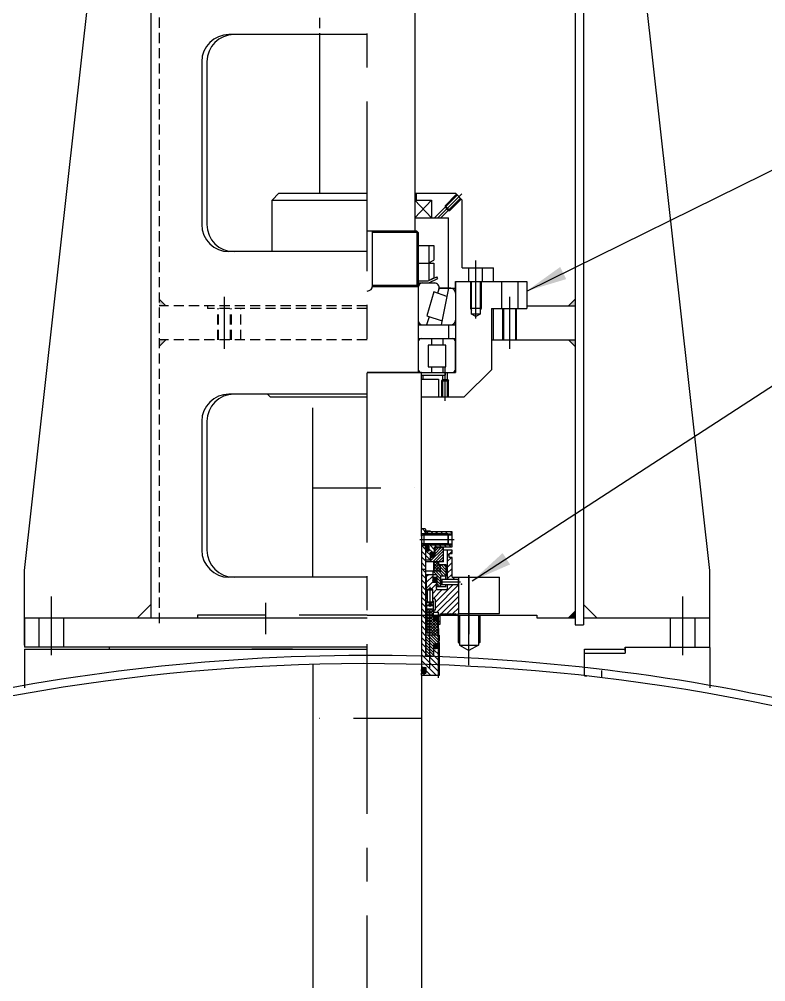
# Model space of a CAD drawing. Extents: x -25020 to 82531, y -53367 to 83281.
# Drawn here: x 2276 to 2826, y 5340 to 6050 of the extents above; entities that cross this region are included whole.
import ezdxf

# ---------------------------------------------------------------- set-up
doc = ezdxf.new("R2010")
doc.units = 0
doc.header["$LTSCALE"] = 100
doc.header["$MEASUREMENT"] = 0
for name, pattern in [('CADRA_CENTERLINE', [2.266667, 1.770833, -0.141667, 0.2125, -0.141667]), ('CADRA_SOLID', [0]), ('CENTER', [2, 1.25, -0.25, 0.25, -0.25]), ('DIVIDE', [1.25, 0.5, -0.25, 0, -0.25, 0, -0.25]), ('HIDDEN', [0.375, 0.25, -0.125])]:
    doc.linetypes.add(name, pattern=pattern)
doc.layers.get('0').update_dxf_attribs({"linetype": 'CONTINUOUS'})
for name, color, linetype in [('1', 1, 'CENTER'), ('10', 7, 'CADRA_SOLID'), ('2', 2, 'HIDDEN'), ('23', 48, 'CADRA_SOLID'), ('25', 42, 'CADRA_SOLID'), ('3', 3, 'CADRA_SOLID'), ('4', 4, 'CONTINUOUS'), ('CENTER', 1, 'CENTER'), ('CUR', 2, 'CONTINUOUS'), ('L1', 1, 'CENTER'), ('L10', 1, 'CONTINUOUS'), ('L3', 3, 'CONTINUOUS')]:
    doc.layers.add(name, color=color, linetype=linetype)

msp = doc.modelspace()

# ---------------------------------------------------------------- hatches: boundary and pattern name
at = {"lineweight": -2, "ltscale": 7}
h = msp.add_hatch(color=256, dxfattribs=at)
h.paths.add_polyline_path([(2378.79, 5843.49), (2383.79, 5838.49), (2378.79, 5838.49)])
h.paths.add_polyline_path([(2378.79, 5813.49), (2383.79, 5813.49), (2378.79, 5808.49)])
h = msp.add_hatch(color=256, dxfattribs=at)
h.paths.add_polyline_path([(2685.29, 5843.49), (2680.29, 5838.49), (2685.29, 5838.49)])
h.paths.add_polyline_path([(2685.29, 5813.49), (2680.29, 5813.49), (2685.29, 5808.49)])
msp.add_hatch(color=256, dxfattribs=at).paths.add_polyline_path([(2685.29, 5613.49), (2685.29, 5608.49), (2680.29, 5608.49)])

# ---------------------------------------------------------------- linework, layer by layer
for p, q in [((2567.04, 6469.49), (2567.04, 5893.49)), ((2685.29, 6118.49), (2685.29, 5603.49)), ((2691.29, 6118.49), (2691.29, 5603.49)), ((2279.54, 5643.49), (2332.04, 6113.49)), ((2372.79, 6113.49), (2372.79, 5608.49)), ((2784.54, 5643.49), (2732.04, 6113.49)), ((2532.04, 6038.49), (2430.2, 6038.49)), ((2497.04, 6038.49), (2497.04, 5921.49)), ((2410.2, 6018.49), (2410.2, 5898.49)), ((2413.99, 6018.49), (2413.99, 5898.49)), ((2569.54, 5892.49), (2569.54, 5789.49)), ((2568.54, 5882.99), (2581.04, 5882.99)), ((2532.04, 5878.49), (2430.2, 5878.49)), ((2568.54, 5869.99), (2581.04, 5869.99)), ((2577.04, 5869.99), (2581.04, 5872.3)), ((2577.04, 5856.99), (2583.4, 5859.95)), ((2584.04, 5858.6), (2583.4, 5859.95)), ((2568.54, 5856.99), (2577.04, 5856.99)), ((2568.54, 5855.49), (2581.57, 5855.49)), ((2569.54, 5855.49), (2582.36, 5855.49)), ((2577.04, 5856.99), (2581.04, 5859.3)), ((2577.37, 5855.49), (2584.04, 5858.6)), ((2581.06, 5848.94), (2576.01, 5831.29)), ((2590.71, 5845.54), (2581.06, 5848.94)), ((2584.87, 5850.82), (2583.86, 5847.96)), ((2593.54, 5851.49), (2585.1, 5851.49)), ((2585.1, 5851.49), (2597.04, 5851.49)), ((2591.87, 5851.49), (2586.57, 5824.49)), ((2597.04, 5851.49), (2597.04, 5789.49)), ((2597.04, 5847.99), (2597.04, 5827.99)), ((2378.79, 5843.49), (2383.79, 5838.49)), ((2685.29, 5843.49), (2680.29, 5838.49)), ((2414.54, 5838.49), (2414.54, 5836.49)), ((2623.54, 5836.49), (2649.54, 5836.49)), ((2624.54, 5836.49), (2649.54, 5836.49)), ((2625.04, 5813.49), (2625.04, 5836.49)), ((2632.04, 5813.49), (2632.04, 5836.49)), ((2632.64, 5813.49), (2632.64, 5836.49)), ((2641.44, 5813.49), (2641.44, 5836.49)), ((2642.04, 5813.49), (2642.04, 5836.49)), ((2649.54, 5838.49), (2685.29, 5838.49)), ((2649.54, 5838.49), (2649.54, 5836.49)), ((2649.54, 5838.49), (2649.54, 5836.49)), ((2569.54, 5824.49), (2597.04, 5824.49)), ((2577.72, 5830.55), (2575.63, 5824.6)), ((2576.01, 5831.29), (2587.19, 5827.62)), ((2592.04, 5824.49), (2592.04, 5814.49)), ((2383.79, 5813.49), (2378.79, 5808.49)), ((2569.54, 5814.49), (2597.04, 5814.49)), ((2569.54, 5811.99), (2569.54, 5791.99)), ((2579.53, 5814.49), (2579.53, 5809.53)), ((2587.81, 5814.49), (2587.81, 5809.53)), ((2597.04, 5791.99), (2597.04, 5811.99)), ((2623.54, 5813.49), (2685.29, 5813.49)), ((2680.29, 5813.49), (2685.29, 5808.49)), ((2576.89, 5809.53), (2576.89, 5793.53)), ((2589.88, 5809.53), (2576.89, 5809.53)), ((2589.88, 5793.53), (2589.88, 5809.53)), ((2532.04, 5789.49), (2594.54, 5789.49)), ((2532.04, 5789.49), (2597.04, 5789.49)), ((2576.89, 5793.53), (2589.88, 5793.53)), ((2579.53, 5793.53), (2579.53, 5789.49)), ((2587.81, 5793.53), (2587.81, 5789.49)), ((2532.04, 5773.49), (2430.2, 5773.49)), ((2410.2, 5753.49), (2410.2, 5658.49)), ((2413.99, 5753.49), (2413.99, 5658.49)), ((2279.54, 5608.49), (2279.54, 5643.49)), ((2784.54, 5608.49), (2784.54, 5643.49)), ((2532.04, 5638.49), (2430.2, 5638.49)), ((2372.79, 5618.49), (2362.79, 5608.49)), ((2685.29, 5613.49), (2680.29, 5608.49)), ((2691.29, 5618.49), (2701.29, 5608.49)), ((2279.54, 5608.49), (2532.04, 5608.49)), ((2279.54, 5588.49), (2279.54, 5608.49)), ((2290.54, 5586.99), (2290.54, 5608.49)), ((2308.54, 5586.99), (2308.54, 5608.49)), ((2532.04, 5610.49), (2657.04, 5610.49)), ((2657.04, 5610.49), (2657.04, 5608.49)), ((2657.04, 5608.49), (2685.29, 5608.49)), ((2691.29, 5608.49), (2784.54, 5608.49)), ((2755.54, 5586.99), (2755.54, 5608.49)), ((2773.54, 5586.99), (2773.54, 5608.49)), ((2784.54, 5586.99), (2784.54, 5608.49)), ((2685.29, 5603.49), (2691.29, 5603.49)), ((2532.04, 5586.99), (2279.54, 5586.99)), ((2279.54, 5585.49), (2532.04, 5585.49)), ((2279.54, 5585.49), (2532.04, 5585.49)), ((2342.04, 5585.49), (2532.04, 5585.49)), ((2477.04, 5585.49), (2447.04, 5585.49)), ((2692.04, 5582.49), (2692.04, 5585.49)), ((2692.04, 5585.49), (2722.04, 5585.49)), ((2722.04, 5586.99), (2784.54, 5586.99)), ((2722.04, 5583.99), (2722.04, 5586.99)), ((2722.04, 5586.99), (2784.54, 5586.99))]:
    msp.add_line(p, q, dxfattribs=at)
at = {"lineweight": -2}
for p, q in [((2467.04, 5921.49), (2462.04, 5916.49)), ((2467.04, 5921.49), (2532.04, 5921.49)), ((2567.04, 5921.49), (2597.04, 5921.49)), ((2568.04, 5921.49), (2568.04, 5916.49)), ((2598.35, 5920.18), (2581.66, 5903.49)), ((2600.73, 5917.8), (2586.41, 5903.49)), ((2597.04, 5921.49), (2602.04, 5916.49)), ((2462.04, 5878.49), (2462.04, 5916.49)), ((2567.04, 5916.49), (2579.54, 5916.49)), ((2579.54, 5916.49), (2579.54, 5903.49)), ((2602.04, 5866.49), (2602.04, 5916.49)), ((2567.04, 5903.49), (2592.04, 5903.49)), ((2592.04, 5851.49), (2592.04, 5903.49)), ((2577.54, 5882.99), (2577.54, 5870.27)), ((2581.04, 5882.99), (2581.04, 5872.3)), ((2577.54, 5869.99), (2577.54, 5857.27)), ((2581.04, 5869.99), (2581.04, 5859.3)), ((2602.04, 5866.49), (2625.04, 5866.49)), ((2607.04, 5856.49), (2607.04, 5866.49)), ((2617.04, 5856.49), (2617.04, 5866.49)), ((2625.04, 5856.49), (2625.04, 5866.49)), ((2597.04, 5856.49), (2597.04, 5789.49)), ((2597.04, 5851.49), (2597.04, 5856.49)), ((2597.04, 5856.49), (2649.54, 5856.49)), ((2631.04, 5856.49), (2631.04, 5836.49)), ((2643.04, 5856.49), (2643.04, 5836.49)), ((2649.54, 5856.49), (2649.54, 5836.49)), ((2585.03, 5851.49), (2597.04, 5851.49)), ((2623.54, 5836.49), (2623.54, 5791.49)), ((2623.54, 5836.49), (2649.54, 5836.49)), ((2532.04, 5789.49), (2597.04, 5789.49)), ((2589.54, 5789.49), (2589.54, 5787.49)), ((2591.22, 5771.49), (2591.22, 5789.49)), ((2603.54, 5771.49), (2623.54, 5791.49)), ((2572.04, 5787.49), (2589.54, 5787.49)), ((2572.04, 5784.49), (2584.54, 5784.49)), ((2573.04, 5787.49), (2573.04, 5784.49)), ((2584.54, 5784.49), (2584.54, 5771.49)), ((2587.86, 5771.49), (2587.86, 5787.49)), ((2458.54, 5773.49), (2460.54, 5771.49)), ((2460.54, 5771.49), (2532.04, 5771.49)), ((2572.04, 5771.49), (2603.54, 5771.49)), ((2279.54, 5608.49), (2279.54, 5586.99)), ((2584.54, 5564.49), (2584.54, 5610.49)), ((2279.54, 5585.49), (2279.54, 5556.99)), ((2342.04, 5586.99), (2342.04, 5585.49)), ((2722.04, 5586.99), (2722.04, 5585.49))]:
    msp.add_line(p, q, dxfattribs=at)
at = {"linetype": 'Continuous', "lineweight": -2, "ltscale": 0.3}
msp.add_line((2462.04, 5916.49), (2532.04, 5916.49), dxfattribs=at)
at = {"color": 0, "lineweight": -2, "ltscale": 7}
for p, q in [((2568.54, 5893.49), (2532.04, 5893.49)), ((2536.04, 5853.49), (2536.04, 5893.49)), ((2569.54, 5892.49), (2536.04, 5892.49)), ((2568.54, 5853.49), (2536.04, 5853.49)), ((2569.54, 5852.49), (2535.91, 5852.49))]:
    msp.add_line(p, q, dxfattribs=at)
at = {"color": 4, "lineweight": -2, "ltscale": 7}
for p, q in [((2568.54, 5893.49), (2568.54, 5853.49)), ((2569.54, 5892.49), (2568.54, 5893.49)), ((2569.54, 5852.49), (2568.54, 5853.49)), ((2572.04, 5789.49), (2532.04, 5789.49))]:
    msp.add_line(p, q, dxfattribs=at)
at = {"color": 1, "linetype": 'CENTER', "lineweight": -2, "ltscale": 0.2}
msp.add_line((2299.54, 5581.01), (2299.54, 5624.28), dxfattribs=at)
at = {"linetype": 'Continuous', "lineweight": -2}
for p, q in [((2572.09, 5610.49), (2572.09, 5186.53)), ((2491.99, 5574.3), (2491.99, 5186.53))]:
    msp.add_line(p, q, dxfattribs=at)
at = {"lineweight": -2, "ltscale": 7}
for centre, radius, start, end in [((2430.2, 6018.49), 20, 90, 180), ((2433.99, 6018.49), 20, 90, 180), ((2430.2, 5898.49), 20, 180, 270), ((2433.99, 5898.49), 20, 180, 270), ((2573.04, 5851.99), 3.5, 90, 180), ((2581.57, 5851.99), 3.5, 340.59069, 90), ((2593.54, 5847.99), 3.5, 0, 90), ((2573.04, 5827.99), 3.5, 180, 270), ((2593.54, 5827.99), 3.5, 270, 0), ((2572.04, 5811.99), 2.5, 90, 180), ((2594.54, 5811.99), 2.5, 0, 90), ((2572.04, 5791.99), 2.5, 180, 270), ((2594.54, 5791.99), 2.5, 270, 0), ((2430.2, 5753.49), 20, 90, 180), ((2433.99, 5753.49), 20, 90, 180), ((2430.2, 5658.49), 20, 180, 270), ((2433.99, 5658.49), 20, 180, 270)]:
    msp.add_arc(centre, radius, start, end, dxfattribs=at)
at = {"color": 0, "lineweight": -2, "ltscale": 7}
msp.add_arc((2532.04, 5853.49), 4, 270, 0, dxfattribs=at)
at = {"lineweight": -2}
for radius, start, end in [(1453.2, 76.2678, 103.12434), (1447.2, 76.22489, 116.5676)]:
    msp.add_arc((2532.04, 4127.65), radius, start, end, dxfattribs=at)
at = {"layer": '1', "lineweight": -2, "ltscale": 0.2}
msp.add_line((2612.04, 5850.58), (2612.04, 5872.01), dxfattribs=at)
at = {"layer": '1', "lineweight": -2, "ltscale": 0.5}
msp.add_line((2427.04, 5806.88), (2427.04, 5845.11), dxfattribs=at)
at = {"layer": '1', "color": 0, "lineweight": -2}
for p, q in [((2572.04, 5668.74), (2572.04, 5789.49)), ((2492.04, 5638.49), (2492.04, 5771.49))]:
    msp.add_line(p, q, dxfattribs=at)
at = {"layer": '1', "lineweight": -2}
msp.add_line((2607.04, 5573.71), (2607.04, 5640.13), dxfattribs=at)
at = {"layer": '10', "linetype": 'CADRA_CENTERLINE', "lineweight": -2}
for p, q in [((2570.89, 5666.39), (2596.06, 5666.39)), ((2600.89, 5634.89), (2585.62, 5634.89)), ((2578.39, 5616.67), (2578.39, 5631.41)), ((2597.54, 5610.49), (2631.44, 5610.49))]:
    msp.add_line(p, q, dxfattribs=at)
at = {"layer": '2', "lineweight": -2}
for p, q in [((2592.04, 5669.59), (2572.89, 5669.59)), ((2591.36, 5670.39), (2594.54, 5670.39)), ((2592.04, 5663.07), (2573.01, 5663.07)), ((2591.36, 5662.39), (2594.54, 5662.39)), ((2575.89, 5617.39), (2580.89, 5620.39)), ((2580.89, 5617.39), (2575.89, 5620.39)), ((2588.54, 5610.49), (2597.54, 5610.49))]:
    msp.add_line(p, q, dxfattribs=at)
at = {"layer": '2', "lineweight": -2, "ltscale": 2}
for p, q in [((2407.04, 5610.49), (2407.04, 5608.49)), ((2532.04, 5610.49), (2407.04, 5610.49))]:
    msp.add_line(p, q, dxfattribs=at)
at = {"layer": '2', "lineweight": -2, "ltscale": 7}
for p, q in [((2599.04, 5610.49), (2599.04, 5590.49)), ((2600.04, 5610.49), (2600.04, 5588.49)), ((2614.04, 5610.49), (2614.04, 5588.49)), ((2615.04, 5610.49), (2615.04, 5590.49)), ((2599.04, 5590.49), (2600.04, 5589.91)), ((2599.04, 5590.49), (2600.04, 5590.49)), ((2614.04, 5590.49), (2615.04, 5590.49)), ((2615.04, 5590.49), (2614.04, 5589.91)), ((2600.04, 5588.49), (2607.04, 5584.44)), ((2600.04, 5588.49), (2614.04, 5588.49)), ((2614.04, 5588.49), (2607.04, 5584.44))]:
    msp.add_line(p, q, dxfattribs=at)
at = {"layer": '23', "lineweight": -2}
msp.add_point((2601.43, 5633.39), dxfattribs=at)
at = {"layer": '25', "lineweight": -2}
for p, q in [((2572.04, 5670.55), (2572.05, 5670.54)), ((2574.39, 5672.44), (2572.45, 5674.39)), ((2575.65, 5671.89), (2577.15, 5670.39)), ((2579.19, 5671.89), (2580.69, 5670.39)), ((2582.73, 5671.89), (2584.23, 5670.39)), ((2586.26, 5671.89), (2587.76, 5670.39)), ((2589.8, 5671.89), (2591.3, 5670.39)), ((2592.04, 5669.64), (2592.1, 5669.59)), ((2594.54, 5670.68), (2593.33, 5671.89)), ((2575.09, 5659.02), (2572.04, 5662.07)), ((2575.09, 5661.85), (2575.55, 5661.39)), ((2577.39, 5659.4), (2575.54, 5661.25)), ((2575.64, 5661.3), (2577.42, 5659.52)), ((2577.44, 5659.64), (2575.74, 5661.34)), ((2575.85, 5661.37), (2577.44, 5659.78)), ((2577.44, 5659.92), (2575.97, 5661.38)), ((2576.11, 5661.39), (2577.44, 5660.06)), ((2577.44, 5660.2), (2576.25, 5661.39)), ((2576.4, 5661.39), (2577.44, 5660.34)), ((2577.44, 5660.49), (2576.54, 5661.38)), ((2576.7, 5661.36), (2577.42, 5660.65)), ((2577.34, 5660.87), (2576.92, 5661.28)), ((2578.08, 5662.39), (2581.64, 5658.83)), ((2581.62, 5662.39), (2583.12, 5660.89)), ((2585.15, 5662.39), (2586.65, 5660.89)), ((2588.69, 5662.39), (2590.19, 5660.89)), ((2591.79, 5662.82), (2593.73, 5660.89)), ((2572.04, 5657.82), (2575.09, 5654.77)), ((2575.09, 5660.43), (2576.72, 5658.79)), ((2576.61, 5658.77), (2575.09, 5660.29)), ((2575.09, 5660.15), (2576.47, 5658.77)), ((2576.33, 5658.77), (2575.09, 5660.01)), ((2575.09, 5659.87), (2576.19, 5658.77)), ((2576.05, 5658.77), (2575.09, 5659.72)), ((2575.09, 5654.77), (2578.48, 5651.39)), ((2576.83, 5658.83), (2575.1, 5660.56)), ((2575.1, 5659.57), (2575.89, 5658.78)), ((2575.12, 5660.68), (2576.93, 5658.87)), ((2577.02, 5658.92), (2575.15, 5660.79)), ((2575.71, 5658.82), (2575.15, 5659.38)), ((2575.2, 5660.89), (2577.1, 5658.98)), ((2577.17, 5659.05), (2575.25, 5660.97)), ((2575.31, 5661.05), (2577.24, 5659.13)), ((2577.3, 5659.21), (2575.38, 5661.13)), ((2575.46, 5661.19), (2577.35, 5659.3)), ((2575.61, 5657.79), (2578.64, 5654.76)), ((2577.44, 5659.5), (2580.05, 5656.89)), ((2578.64, 5655.74), (2580.93, 5653.45)), ((2580.82, 5653.42), (2578.64, 5655.61)), ((2578.64, 5655.47), (2580.71, 5653.4)), ((2580.58, 5653.39), (2578.64, 5655.33)), ((2578.64, 5655.18), (2580.44, 5653.39)), ((2580.3, 5653.39), (2578.64, 5655.04)), ((2578.64, 5654.9), (2580.15, 5653.39)), ((2580.01, 5653.39), (2578.64, 5654.76)), ((2578.64, 5654.62), (2579.87, 5653.39)), ((2579.71, 5653.4), (2578.65, 5654.46)), ((2581.04, 5653.49), (2578.66, 5655.87)), ((2578.69, 5655.98), (2581.13, 5653.54)), ((2578.69, 5654.28), (2579.53, 5653.44)), ((2581.22, 5653.59), (2578.73, 5656.09)), ((2578.77, 5656.18), (2581.3, 5653.65)), ((2578.79, 5650.5), (2588.29, 5660)), ((2581.38, 5653.72), (2578.82, 5656.27)), ((2578.88, 5656.36), (2581.45, 5653.79)), ((2581.51, 5653.86), (2578.94, 5656.44)), ((2579.01, 5656.51), (2581.58, 5653.94)), ((2581.63, 5654.03), (2579.08, 5656.58)), ((2579.16, 5656.64), (2581.68, 5654.13)), ((2581.72, 5654.23), (2579.24, 5656.7)), ((2579.33, 5656.75), (2581.75, 5654.34)), ((2581.77, 5654.45), (2579.43, 5656.8)), ((2579.54, 5656.83), (2581.79, 5654.58)), ((2581.79, 5654.72), (2579.65, 5656.86)), ((2579.77, 5656.88), (2581.79, 5654.86)), ((2581.79, 5655), (2579.91, 5656.89)), ((2580.05, 5656.89), (2581.79, 5655.15)), ((2581.79, 5655.29), (2580.19, 5656.89)), ((2588.29, 5657.88), (2580.3, 5649.89)), ((2580.33, 5656.89), (2581.79, 5655.43)), ((2581.79, 5655.57), (2580.47, 5656.89)), ((2580.62, 5656.88), (2581.78, 5655.72)), ((2581.76, 5655.88), (2580.78, 5656.86)), ((2580.98, 5656.8), (2581.7, 5656.08)), ((2581.51, 5656.41), (2581.31, 5656.61)), ((2584.23, 5660.19), (2581.79, 5657.74)), ((2586.36, 5660.19), (2581.79, 5655.62)), ((2582.42, 5649.89), (2588.29, 5655.76)), ((2592.54, 5655.76), (2591.04, 5654.26)), ((2594.54, 5657.76), (2592.86, 5656.09)), ((2575.09, 5650.53), (2572.04, 5653.58)), ((2572.04, 5649.34), (2575.09, 5646.29)), ((2579.56, 5653.39), (2578.79, 5652.62)), ((2579.29, 5653.55), (2578.8, 5654.03)), ((2580.89, 5648.36), (2582.42, 5649.89)), ((2584.54, 5649.89), (2580.89, 5646.23)), ((2586.04, 5643.82), (2580.89, 5648.97)), ((2580.89, 5644.11), (2584.94, 5648.17)), ((2586.04, 5647.14), (2581.78, 5642.89)), ((2582.1, 5649.89), (2586.04, 5645.95)), ((2584.89, 5649.22), (2584.22, 5649.89)), ((2588.29, 5653.63), (2584.54, 5649.89)), ((2586.22, 5647.89), (2590.04, 5644.07)), ((2586.66, 5649.89), (2588.29, 5651.51)), ((2590.04, 5646.19), (2588.34, 5647.89)), ((2594.1, 5653.09), (2591.04, 5650.02)), ((2594.54, 5649.28), (2591.04, 5645.78)), ((2575.09, 5642.05), (2572.04, 5645.1)), ((2572.04, 5640.85), (2575.09, 5637.8)), ((2577.16, 5640.39), (2575.83, 5639.05)), ((2580.54, 5640.84), (2580.99, 5640.39)), ((2586.04, 5637.46), (2580.61, 5642.89)), ((2580.89, 5646.85), (2584.86, 5642.89)), ((2582.73, 5642.89), (2580.89, 5644.73)), ((2582.73, 5642.89), (2586.23, 5639.39)), ((2583.9, 5642.89), (2586.04, 5645.02)), ((2588.36, 5639.39), (2584.86, 5642.89)), ((2590.04, 5641.95), (2586.04, 5645.95)), ((2586.04, 5643.82), (2590.04, 5639.82)), ((2594.54, 5645.04), (2591.04, 5641.54)), ((2594.54, 5640.79), (2591.04, 5637.29)), ((2575.09, 5633.56), (2572.04, 5636.61)), ((2580.29, 5639.27), (2575.83, 5634.81)), ((2580.29, 5635.03), (2575.83, 5630.57)), ((2583.14, 5633.63), (2579.44, 5629.93)), ((2582.5, 5634.91), (2580.29, 5637.13)), ((2580.29, 5636.99), (2582.38, 5634.89)), ((2582.25, 5634.89), (2580.29, 5636.85)), ((2580.29, 5636.7), (2582.11, 5634.89)), ((2581.97, 5634.89), (2580.29, 5636.56)), ((2580.29, 5636.42), (2581.82, 5634.89)), ((2581.68, 5634.89), (2580.29, 5636.28)), ((2580.29, 5636.14), (2581.54, 5634.89)), ((2580.3, 5637.26), (2582.62, 5634.94)), ((2581.38, 5634.9), (2580.31, 5635.98)), ((2582.72, 5634.98), (2580.32, 5637.38)), ((2580.35, 5637.5), (2582.82, 5635.02)), ((2580.35, 5635.8), (2581.2, 5634.95)), ((2582.91, 5635.07), (2580.38, 5637.6)), ((2580.43, 5637.7), (2582.99, 5635.13)), ((2580.95, 5635.06), (2580.46, 5635.54)), ((2583.07, 5635.19), (2580.48, 5637.79)), ((2580.53, 5637.87), (2583.15, 5635.26)), ((2583.22, 5635.33), (2580.6, 5637.95)), ((2580.66, 5638.03), (2583.28, 5635.41)), ((2583.34, 5635.49), (2580.74, 5638.1)), ((2580.81, 5638.16), (2583.39, 5635.58)), ((2583.44, 5635.68), (2580.9, 5638.22)), ((2580.99, 5638.27), (2583.47, 5635.78)), ((2583.5, 5635.89), (2581.08, 5638.31)), ((2581.19, 5638.35), (2583.53, 5636.01)), ((2583.54, 5636.14), (2581.3, 5638.38)), ((2581.42, 5638.4), (2583.54, 5636.28)), ((2583.54, 5636.42), (2581.55, 5638.41)), ((2581.69, 5638.42), (2583.54, 5636.57)), ((2583.54, 5636.71), (2581.83, 5638.42)), ((2581.97, 5638.42), (2583.54, 5636.85)), ((2595.12, 5632.89), (2582.04, 5619.81)), ((2599.36, 5632.89), (2582.04, 5615.56)), ((2583.54, 5636.99), (2582.11, 5638.42)), ((2582.26, 5638.42), (2583.54, 5637.13)), ((2583.53, 5637.29), (2582.41, 5638.4)), ((2582.59, 5638.37), (2583.49, 5637.46)), ((2583.4, 5637.69), (2582.81, 5638.28)), ((2583.54, 5637.84), (2586.04, 5635.34)), ((2583.54, 5635.72), (2586.04, 5633.22)), ((2583.54, 5633.6), (2585.75, 5631.39)), ((2596.47, 5638.49), (2594.87, 5636.89)), ((2599.54, 5637.31), (2599.12, 5636.89)), ((2572.04, 5632.37), (2575.09, 5629.32)), ((2575.09, 5625.08), (2572.04, 5628.13)), ((2576.39, 5626.88), (2575.83, 5626.32)), ((2583.37, 5629.62), (2580.39, 5626.64)), ((2587.37, 5629.39), (2580.87, 5622.89)), ((2599.54, 5628.82), (2583.4, 5612.69)), ((2572.04, 5623.88), (2575.09, 5620.83)), ((2575.09, 5616.59), (2572.04, 5619.64)), ((2599.54, 5624.58), (2586.45, 5611.49)), ((2599.54, 5620.34), (2590.69, 5611.49)), ((2572.04, 5615.4), (2575.09, 5612.35)), ((2575.69, 5613.87), (2580.99, 5608.57)), ((2575.69, 5611.75), (2584.04, 5603.4)), ((2576.09, 5613.86), (2577.42, 5615.19)), ((2579.54, 5615.19), (2576.09, 5611.74)), ((2576.09, 5609.61), (2580.99, 5614.51)), ((2580.99, 5612.39), (2576.09, 5607.49)), ((2580.99, 5610.69), (2576.49, 5615.19)), ((2578.61, 5615.19), (2580.99, 5612.81)), ((2580.99, 5614.93), (2580.74, 5615.19)), ((2599.54, 5616.09), (2594.93, 5611.49)), ((2575.09, 5608.11), (2572.04, 5611.15)), ((2572.04, 5606.91), (2575.09, 5603.86)), ((2575.69, 5609.63), (2584.84, 5600.48)), ((2575.69, 5607.5), (2584.84, 5598.36)), ((2575.69, 5605.38), (2584.84, 5596.23)), ((2576.09, 5605.37), (2580.99, 5610.27)), ((2580.99, 5608.15), (2576.09, 5603.25)), ((2576.09, 5601.13), (2581.86, 5606.9)), ((2583.97, 5606.89), (2576.09, 5599.01)), ((2576.79, 5597.59), (2584.04, 5604.84)), ((2583.21, 5606.91), (2580.99, 5609.13)), ((2580.99, 5608.99), (2583.09, 5606.9)), ((2582.95, 5606.89), (2580.99, 5608.85)), ((2580.99, 5608.71), (2582.81, 5606.89)), ((2582.67, 5606.89), (2580.99, 5608.57)), ((2580.99, 5608.43), (2582.53, 5606.89)), ((2582.39, 5606.89), (2580.99, 5608.29)), ((2580.99, 5608.14), (2582.25, 5606.89)), ((2581, 5609.27), (2583.32, 5606.94)), ((2582.09, 5606.9), (2581.01, 5607.99)), ((2583.43, 5606.98), (2581.02, 5609.39)), ((2581.05, 5609.5), (2583.52, 5607.03)), ((2581.05, 5607.8), (2581.91, 5606.94)), ((2583.61, 5607.08), (2581.08, 5609.6)), ((2581.13, 5609.7), (2583.7, 5607.13)), ((2581.66, 5607.05), (2581.15, 5607.56)), ((2583.78, 5607.19), (2581.18, 5609.79)), ((2581.24, 5609.88), (2583.85, 5607.26)), ((2583.92, 5607.33), (2581.3, 5609.96)), ((2581.37, 5610.03), (2583.98, 5607.41)), ((2584.04, 5607.5), (2581.44, 5610.1)), ((2581.52, 5610.16), (2584.09, 5607.59)), ((2584.14, 5607.68), (2581.6, 5610.22)), ((2581.69, 5610.27), (2584.17, 5607.79)), ((2584.21, 5607.9), (2581.79, 5610.32)), ((2581.89, 5610.35), (2584.23, 5608.02)), ((2584.24, 5608.15), (2582, 5610.38)), ((2582.12, 5610.4), (2584.24, 5608.29)), ((2584.24, 5608.43), (2582.25, 5610.41)), ((2582.39, 5610.42), (2584.24, 5608.57)), ((2584.24, 5608.71), (2582.54, 5610.42)), ((2582.67, 5606.89), (2584.04, 5605.52)), ((2582.68, 5610.42), (2584.24, 5608.85)), ((2584.24, 5609), (2582.82, 5610.42)), ((2582.96, 5610.41), (2584.24, 5609.14)), ((2584.23, 5609.29), (2583.12, 5610.4)), ((2583.29, 5610.37), (2584.19, 5609.47)), ((2584.1, 5609.7), (2583.53, 5610.27)), ((2585.84, 5610.88), (2584.24, 5609.28)), ((2584.24, 5605.04), (2585.84, 5606.64)), ((2588.54, 5611.46), (2588.57, 5611.49)), ((2588.71, 5611.49), (2588.54, 5611.32)), ((2588.54, 5611.18), (2588.85, 5611.49)), ((2588.99, 5611.49), (2588.54, 5611.03)), ((2588.54, 5610.89), (2589.13, 5611.49)), ((2589.27, 5611.49), (2588.54, 5610.75)), ((2588.54, 5610.61), (2589.42, 5611.49)), ((2589.56, 5611.49), (2588.56, 5610.49)), ((2588.7, 5610.49), (2589.7, 5611.49)), ((2589.84, 5611.49), (2588.84, 5610.49)), ((2588.98, 5610.49), (2589.98, 5611.49)), ((2590.12, 5611.49), (2589.12, 5610.49)), ((2589.26, 5610.49), (2590.26, 5611.49)), ((2590.41, 5611.49), (2589.41, 5610.49)), ((2589.55, 5610.49), (2590.55, 5611.49)), ((2590.69, 5611.49), (2589.69, 5610.49)), ((2589.83, 5610.49), (2590.83, 5611.49)), ((2590.97, 5611.49), (2589.97, 5610.49)), ((2590.11, 5610.49), (2591.11, 5611.49)), ((2591.25, 5611.49), (2590.25, 5610.49)), ((2590.4, 5610.49), (2591.4, 5611.49)), ((2591.54, 5611.49), (2590.54, 5610.49)), ((2590.68, 5610.49), (2591.68, 5611.49)), ((2591.82, 5611.49), (2590.82, 5610.49)), ((2590.96, 5610.49), (2591.96, 5611.49)), ((2592.1, 5611.49), (2591.1, 5610.49)), ((2591.24, 5610.49), (2592.24, 5611.49)), ((2592.39, 5611.49), (2591.39, 5610.49)), ((2591.53, 5610.49), (2592.53, 5611.49)), ((2592.67, 5611.49), (2591.67, 5610.49)), ((2591.81, 5610.49), (2592.81, 5611.49)), ((2592.95, 5611.49), (2591.95, 5610.49)), ((2592.09, 5610.49), (2593.09, 5611.49)), ((2593.23, 5611.49), (2592.23, 5610.49)), ((2592.38, 5610.49), (2593.38, 5611.49)), ((2593.52, 5611.49), (2592.52, 5610.49)), ((2592.66, 5610.49), (2593.66, 5611.49)), ((2593.8, 5611.49), (2592.8, 5610.49)), ((2592.94, 5610.49), (2593.94, 5611.49)), ((2594.08, 5611.49), (2593.08, 5610.49)), ((2593.22, 5610.49), (2594.22, 5611.49)), ((2594.37, 5611.49), (2593.37, 5610.49)), ((2593.51, 5610.49), (2594.51, 5611.49)), ((2594.65, 5611.49), (2593.65, 5610.49)), ((2593.79, 5610.49), (2594.79, 5611.49)), ((2594.93, 5611.49), (2593.93, 5610.49)), ((2594.07, 5610.49), (2595.07, 5611.49)), ((2595.21, 5611.49), (2594.21, 5610.49)), ((2594.35, 5610.49), (2595.35, 5611.49)), ((2595.5, 5611.49), (2594.5, 5610.49)), ((2594.64, 5610.49), (2595.64, 5611.49)), ((2595.78, 5611.49), (2594.78, 5610.49)), ((2594.92, 5610.49), (2595.92, 5611.49)), ((2596.06, 5611.49), (2595.06, 5610.49)), ((2595.2, 5610.49), (2596.2, 5611.49)), ((2596.34, 5611.49), (2595.34, 5610.49)), ((2595.49, 5610.49), (2596.49, 5611.49)), ((2596.63, 5611.49), (2595.63, 5610.49)), ((2595.77, 5610.49), (2596.77, 5611.49)), ((2596.91, 5611.49), (2595.91, 5610.49)), ((2596.05, 5610.49), (2597.05, 5611.49)), ((2597.19, 5611.49), (2596.19, 5610.49)), ((2596.33, 5610.49), (2597.33, 5611.49)), ((2597.48, 5611.49), (2596.48, 5610.49)), ((2596.62, 5610.49), (2597.54, 5611.41)), ((2597.54, 5611.27), (2596.76, 5610.49)), ((2596.9, 5610.49), (2597.54, 5611.12)), ((2597.54, 5610.98), (2597.04, 5610.49)), ((2597.18, 5610.49), (2597.54, 5610.84)), ((2597.54, 5610.7), (2597.32, 5610.49)), ((2597.47, 5610.49), (2597.54, 5610.56)), ((2598.57, 5610.89), (2599.04, 5611.35)), ((2572.04, 5602.67), (2575.09, 5599.62)), ((2572.04, 5598.43), (2575.09, 5595.38)), ((2575.69, 5603.26), (2583.07, 5595.89)), ((2575.69, 5601.14), (2579.24, 5597.59)), ((2575.69, 5599.02), (2577.12, 5597.59)), ((2584.04, 5602.72), (2578.91, 5597.59)), ((2580.14, 5596.69), (2584.51, 5601.07)), ((2584.84, 5599.27), (2581.45, 5595.89)), ((2572.04, 5594.18), (2575.09, 5591.13)), ((2581.33, 5589.14), (2575.59, 5594.88)), ((2575.59, 5592.76), (2580.99, 5587.36)), ((2580.99, 5585.23), (2575.59, 5590.63)), ((2576.7, 5595.89), (2583.2, 5589.39)), ((2583.99, 5590.72), (2578.82, 5595.89)), ((2580.14, 5596.69), (2580.94, 5595.89)), ((2580.94, 5595.89), (2585.14, 5591.69)), ((2585.14, 5593.81), (2583.07, 5595.89)), ((2583.57, 5595.89), (2584.84, 5597.15)), ((2585.24, 5589.47), (2584.32, 5590.39)), ((2572.04, 5589.94), (2575.09, 5586.89)), ((2572.04, 5585.7), (2575.09, 5582.65)), ((2575.59, 5588.51), (2580.99, 5583.11)), ((2580.95, 5581.03), (2575.59, 5586.39)), ((2575.59, 5584.27), (2579.77, 5580.09)), ((2580.99, 5588.2), (2583.25, 5585.94)), ((2583.14, 5585.91), (2580.99, 5588.06)), ((2580.99, 5587.92), (2583.02, 5585.89)), ((2582.88, 5585.89), (2580.99, 5587.78)), ((2580.99, 5587.64), (2582.74, 5585.89)), ((2582.6, 5585.89), (2580.99, 5587.5)), ((2580.99, 5587.36), (2582.46, 5585.89)), ((2582.32, 5585.89), (2580.99, 5587.21)), ((2580.99, 5587.07), (2582.17, 5585.89)), ((2580.99, 5585.23), (2585.24, 5580.98)), ((2583.35, 5585.98), (2581.01, 5588.33)), ((2582.01, 5585.91), (2581.01, 5586.91)), ((2581.03, 5588.44), (2583.45, 5586.02)), ((2583.54, 5586.08), (2581.06, 5588.55)), ((2581.07, 5586.71), (2581.81, 5585.96)), ((2581.11, 5588.65), (2583.63, 5586.13)), ((2583.7, 5586.2), (2581.15, 5588.75)), ((2581.21, 5588.83), (2583.78, 5586.26)), ((2581.51, 5586.13), (2581.23, 5586.41)), ((2583.84, 5586.34), (2581.27, 5588.92)), ((2581.33, 5588.99), (2583.91, 5586.42)), ((2583.96, 5586.5), (2581.41, 5589.06)), ((2581.48, 5589.12), (2584.01, 5586.6)), ((2584.05, 5586.69), (2581.57, 5589.18)), ((2581.65, 5589.24), (2584.09, 5586.8)), ((2584.12, 5586.91), (2581.75, 5589.28)), ((2581.85, 5589.32), (2584.13, 5587.04)), ((2584.14, 5587.18), (2581.96, 5589.35)), ((2582.08, 5589.37), (2584.14, 5587.32)), ((2584.14, 5587.46), (2582.21, 5589.38)), ((2582.35, 5589.39), (2584.14, 5587.6)), ((2584.14, 5587.74), (2582.49, 5589.39)), ((2582.64, 5589.39), (2584.14, 5587.88)), ((2584.14, 5588.02), (2582.78, 5589.39)), ((2582.92, 5589.38), (2584.14, 5588.17)), ((2584.12, 5588.32), (2583.08, 5589.37)), ((2583.26, 5589.33), (2584.08, 5588.51)), ((2583.96, 5588.77), (2583.52, 5589.21)), ((2584.14, 5586.33), (2585.24, 5585.23)), ((2572.04, 5581.46), (2585.24, 5568.26)), ((2572.04, 5577.21), (2582.87, 5566.39)), ((2577.65, 5580.09), (2575.59, 5582.15)), ((2577.65, 5580.09), (2585.24, 5572.5)), ((2580.99, 5580.99), (2585.24, 5576.74)), ((2572.04, 5572.97), (2573.12, 5571.89)), ((2572.04, 5570.7), (2574.33, 5568.42)), ((2574.22, 5568.39), (2572.04, 5570.57)), ((2572.04, 5570.43), (2574.1, 5568.37)), ((2573.97, 5568.36), (2572.04, 5570.28)), ((2572.04, 5570.14), (2573.83, 5568.36)), ((2573.68, 5568.36), (2572.04, 5570)), ((2572.04, 5569.86), (2573.54, 5568.36)), ((2573.4, 5568.36), (2572.04, 5569.72)), ((2572.04, 5569.58), (2573.26, 5568.36)), ((2574.43, 5568.46), (2572.06, 5570.83)), ((2573.1, 5568.37), (2572.06, 5569.42)), ((2572.08, 5570.95), (2574.52, 5568.51)), ((2572.1, 5569.23), (2572.92, 5568.42)), ((2574.61, 5568.56), (2572.12, 5571.06)), ((2572.16, 5571.16), (2574.7, 5568.62)), ((2574.77, 5568.68), (2572.21, 5571.25)), ((2572.26, 5571.34), (2574.84, 5568.75)), ((2574.91, 5568.83), (2572.32, 5571.42)), ((2572.39, 5571.49), (2574.97, 5568.91)), ((2575.02, 5569), (2572.46, 5571.56)), ((2572.53, 5571.63), (2575.07, 5569.09)), ((2575.11, 5569.19), (2572.62, 5571.69)), ((2572.71, 5571.74), (2575.15, 5569.3)), ((2575.17, 5569.41), (2572.8, 5571.78)), ((2572.91, 5571.82), (2575.19, 5569.54)), ((2575.19, 5569.68), (2573.02, 5571.85)), ((2573.14, 5571.87), (2575.19, 5569.82)), ((2575.19, 5569.96), (2573.27, 5571.88)), ((2573.41, 5571.89), (2575.19, 5570.1)), ((2575.19, 5570.25), (2573.55, 5571.89)), ((2573.69, 5571.89), (2575.19, 5570.39)), ((2575.19, 5570.53), (2573.83, 5571.89)), ((2573.97, 5571.88), (2575.19, 5570.67)), ((2575.17, 5570.83), (2574.13, 5571.87)), ((2574.32, 5571.82), (2575.13, 5571.02)), ((2575.01, 5571.28), (2574.58, 5571.7)), ((2575.19, 5569.82), (2578.62, 5566.39)), ((2572.66, 5568.53), (2572.21, 5568.98)), ((2572.98, 5567.79), (2574.38, 5566.39))]:
    msp.add_line(p, q, dxfattribs=at)
at = {"layer": '3', "linetype": 'DIVIDE', "lineweight": -2}
for p, q in [((2492.04, 5704.39), (2572.04, 5704.39)), ((2572.09, 5534.49), (2491.99, 5534.49))]:
    msp.add_line(p, q, dxfattribs=at)
at = {"layer": '3', "lineweight": -2}
for p, q in [((2572.04, 5674.39), (2574.8, 5674.39)), ((2575.09, 5670.54), (2572.04, 5670.54)), ((2573.69, 5670.39), (2572.04, 5668.74)), ((2572.04, 5668.74), (2572.04, 5571.89)), ((2591.36, 5670.39), (2573.69, 5670.39)), ((2573.69, 5670.39), (2573.69, 5662.39)), ((2574.39, 5671.69), (2574.39, 5672.69)), ((2574.39, 5672.69), (2578.39, 5672.69)), ((2594.54, 5671.89), (2574.39, 5671.89)), ((2574.39, 5671.69), (2575.09, 5671.69)), ((2574.8, 5674.39), (2575.09, 5673.89)), ((2575.09, 5673.89), (2575.09, 5672.69)), ((2575.09, 5671.89), (2575.09, 5670.39)), ((2578.39, 5672.69), (2578.39, 5671.89)), ((2592.04, 5669.71), (2591.36, 5670.39)), ((2591.36, 5670.39), (2591.36, 5662.39)), ((2592.04, 5663.07), (2592.04, 5669.71)), ((2594.54, 5669.59), (2592.04, 5669.59)), ((2594.54, 5660.89), (2594.54, 5671.89)), ((2572.04, 5664.04), (2573.69, 5662.39)), ((2572.04, 5662.24), (2575.09, 5662.24)), ((2573.69, 5662.39), (2591.36, 5662.39)), ((2575.09, 5659.71), (2575.09, 5662.39)), ((2575.09, 5661.39), (2577.44, 5661.39)), ((2577.44, 5661.39), (2577.44, 5657.79)), ((2591.36, 5662.39), (2592.04, 5663.07)), ((2592.04, 5663.19), (2594.54, 5663.19)), ((2575.09, 5659.71), (2575.09, 5580.09)), ((2576.5, 5658.77), (2575.09, 5658.77)), ((2577.44, 5657.79), (2575.09, 5657.79)), ((2578.64, 5656.89), (2581.64, 5656.89)), ((2578.64, 5655.63), (2578.64, 5656.89)), ((2578.64, 5651.39), (2578.64, 5655.63)), ((2581.64, 5656.89), (2581.64, 5660.89)), ((2581.64, 5660.89), (2594.54, 5660.89)), ((2588.29, 5660.19), (2581.64, 5660.19)), ((2581.79, 5659.19), (2581.64, 5659.19)), ((2582.37, 5660.19), (2581.79, 5659.19)), ((2581.79, 5659.19), (2581.79, 5655.63)), ((2581.79, 5655.63), (2581.79, 5654.39)), ((2588.29, 5649.89), (2588.29, 5660.19)), ((2594.54, 5658.39), (2588.29, 5658.39)), ((2591.04, 5658.39), (2591.04, 5636.89)), ((2592.54, 5656.09), (2594.54, 5656.09)), ((2592.54, 5653.09), (2592.54, 5656.09)), ((2594.54, 5656.09), (2594.54, 5658.39)), ((2575.09, 5651.39), (2578.64, 5651.39)), ((2588.29, 5649.89), (2575.09, 5649.89)), ((2580.79, 5653.39), (2578.64, 5653.39)), ((2578.79, 5653.39), (2578.79, 5649.89)), ((2580.89, 5649.89), (2580.89, 5642.89)), ((2584.89, 5648.39), (2584.89, 5649.89)), ((2585.39, 5647.89), (2590.04, 5647.89)), ((2586.04, 5642.94), (2586.04, 5647.89)), ((2590.04, 5647.89), (2590.04, 5639.39)), ((2594.54, 5653.09), (2592.54, 5653.09)), ((2594.54, 5638.49), (2594.54, 5653.09)), ((2572.04, 5644.39), (2574.8, 5644.39)), ((2585.84, 5642.89), (2575.09, 5642.89)), ((2582.74, 5640.39), (2575.09, 5640.39)), ((2575.83, 5622.89), (2575.83, 5640.39)), ((2580.29, 5640.39), (2580.29, 5634.89)), ((2580.54, 5640.39), (2580.54, 5642.89)), ((2585.54, 5642.89), (2586.04, 5643.39)), ((2586.04, 5643.77), (2586.2, 5643.47)), ((2582.24, 5638.42), (2580.29, 5638.42)), ((2580.29, 5634.89), (2583.39, 5634.89)), ((2583.14, 5630.19), (2583.14, 5633.89)), ((2583.14, 5633.89), (2583.39, 5633.89)), ((2583.39, 5633.89), (2583.39, 5634.89)), ((2583.54, 5632.39), (2583.54, 5639.59)), ((2586.04, 5639.39), (2586.04, 5631.39)), ((2590.04, 5639.39), (2586.04, 5639.39)), ((2599.54, 5636.89), (2587.04, 5636.89)), ((2587.04, 5636.89), (2587.04, 5632.89)), ((2599.54, 5632.89), (2587.04, 5632.89)), ((2590.04, 5636.89), (2590.04, 5639.39)), ((2590.04, 5631.39), (2590.04, 5632.89)), ((2591.04, 5632.89), (2591.04, 5629.39)), ((2594.54, 5638.49), (2629.54, 5638.49)), ((2599.04, 5636.89), (2599.04, 5632.89)), ((2599.54, 5611.89), (2599.54, 5638.49)), ((2629.54, 5611.89), (2629.54, 5638.49)), ((2576.39, 5629.39), (2578.39, 5630.54)), ((2576.39, 5620.39), (2576.39, 5629.39)), ((2580.39, 5629.39), (2576.39, 5629.39)), ((2580.39, 5628.89), (2576.39, 5628.89)), ((2580.39, 5629.39), (2578.39, 5630.54)), ((2580.39, 5620.39), (2580.39, 5629.39)), ((2583.54, 5632.39), (2583.14, 5632.39)), ((2590.04, 5631.39), (2583.14, 5631.39)), ((2584.12, 5631.39), (2583.54, 5632.39)), ((2583.94, 5629.39), (2591.04, 5629.39)), ((2575.09, 5622.89), (2576.39, 5622.89)), ((2576.39, 5620.89), (2575.09, 5620.89)), ((2575.69, 5620.89), (2575.69, 5597.59)), ((2575.89, 5620.39), (2580.89, 5620.39)), ((2575.89, 5617.39), (2575.89, 5620.39)), ((2580.39, 5622.89), (2581.24, 5622.89)), ((2580.99, 5620.89), (2580.39, 5620.89)), ((2580.89, 5617.39), (2580.89, 5620.39)), ((2580.99, 5615.19), (2580.99, 5620.89)), ((2582.04, 5622.09), (2582.04, 5614.19)), ((2575.69, 5615.19), (2580.99, 5615.19)), ((2580.89, 5617.39), (2575.89, 5617.39)), ((2580.99, 5609.12), (2580.99, 5615.19)), ((2582.04, 5614.19), (2580.99, 5614.19)), ((2580.99, 5612.69), (2584.24, 5612.69)), ((2581.19, 5614.19), (2581.19, 5612.69)), ((2584.24, 5612.69), (2584.24, 5604.69)), ((2599.04, 5611.89), (2629.54, 5611.89)), ((2599.04, 5610.89), (2599.04, 5611.89)), ((2582.94, 5610.42), (2580.99, 5610.42)), ((2580.99, 5609.12), (2580.99, 5607.89)), ((2581.99, 5606.89), (2584.04, 5606.89)), ((2584.04, 5601.89), (2584.04, 5606.89)), ((2584.24, 5604.69), (2584.04, 5604.69)), ((2584.24, 5604.69), (2584.7, 5603.89)), ((2585.84, 5611.49), (2597.54, 5611.49)), ((2585.84, 5603.89), (2585.84, 5611.49)), ((2586.33, 5610.89), (2588.54, 5610.89)), ((2588.54, 5610.49), (2588.54, 5611.49)), ((2597.54, 5610.49), (2597.54, 5611.49)), ((2597.54, 5610.89), (2599.04, 5610.89)), ((2575.09, 5597.59), (2579.64, 5597.59)), ((2584.04, 5603.89), (2585.84, 5603.89)), ((2584.84, 5600.5), (2584.04, 5601.89)), ((2584.84, 5595.89), (2584.84, 5600.5)), ((2585.14, 5595.89), (2575.09, 5595.89)), ((2575.59, 5580.09), (2575.59, 5595.89)), ((2580.14, 5597.09), (2580.14, 5595.89)), ((2583.99, 5591.39), (2583.99, 5589.39)), ((2585.14, 5591.39), (2583.99, 5591.39)), ((2585.24, 5590.39), (2583.99, 5590.39)), ((2584.14, 5590.39), (2584.14, 5588.13)), ((2585.14, 5595.89), (2585.14, 5591.39)), ((2585.24, 5566.39), (2585.24, 5590.39)), ((2580.99, 5588.39), (2580.99, 5588.13)), ((2580.99, 5588.13), (2580.99, 5580.09)), ((2584.14, 5585.89), (2580.99, 5585.89)), ((2583.99, 5589.39), (2581.99, 5589.39)), ((2584.14, 5588.13), (2584.14, 5585.89)), ((2580.99, 5580.09), (2575.09, 5580.09)), ((2580.99, 5581.09), (2580.41, 5580.09)), ((2572.04, 5571.89), (2575.19, 5571.89)), ((2572.04, 5569.62), (2572.04, 5570.63)), ((2575.19, 5571.89), (2575.19, 5567.79)), ((2573.93, 5568.36), (2572.04, 5568.36)), ((2572.09, 5567.79), (2575.19, 5567.79)), ((2572.09, 5566.39), (2572.09, 5567.79)), ((2572.09, 5566.39), (2585.24, 5566.39))]:
    msp.add_line(p, q, dxfattribs=at)
for centre, radius, start, end in [((2576.03, 5660.45), 0.94, 90, 180), ((2576.5, 5660.45), 0.94, 0, 90.00001), ((2576.03, 5659.71), 0.94, 180, 270.00001), ((2576.5, 5659.71), 0.94, 270.00001, 0), ((2579.9, 5655.63), 1.26, 90, 180), ((2579.9, 5654.65), 1.26, 180, 270.00001), ((2580.53, 5655.63), 1.26, 0, 90.00001), ((2580.53, 5654.65), 1.26, 270.00001, 0), ((2580.79, 5654.39), 1, 270.00001, 0), ((2585.39, 5648.39), 0.5, 180, 270.00001), ((2582.74, 5639.59), 0.8, 0, 90.00001), ((2585.84, 5643.29), 0.4, 270.00001, 26.99761), ((2581.59, 5637.12), 1.3, 90, 180), ((2581.59, 5636.19), 1.3, 180, 270.00001), ((2582.24, 5637.12), 1.3, 0, 90.00001), ((2582.24, 5636.19), 1.3, 270.00001, 0), ((2583.94, 5630.19), 0.8, 180, 270.00001), ((2581.24, 5622.09), 0.8, 0, 90.00001), ((2582.29, 5609.12), 1.3, 90, 180), ((2582.29, 5608.19), 1.3, 180, 270.00001), ((2581.99, 5607.89), 1, 180, 270.00001), ((2582.94, 5609.12), 1.3, 0, 90.00001), ((2582.94, 5608.19), 1.3, 270.00001, 0), ((2579.64, 5597.09), 0.5, 0, 90.00001), ((2581.99, 5588.39), 1, 90, 180), ((2582.25, 5588.13), 1.26, 90, 180.0001), ((2582.25, 5587.15), 1.26, 180, 270.00001), ((2582.88, 5588.13), 1.26, 0, 90.00001), ((2582.88, 5587.15), 1.26, 270.00001, 0), ((2573.3, 5570.63), 1.26, 90, 180), ((2573.3, 5569.62), 1.26, 180, 270.00001), ((2573.93, 5570.63), 1.26, 0, 90.00001), ((2573.93, 5569.62), 1.26, 270.00001, 0)]:
    msp.add_arc(centre, radius, start, end, dxfattribs=at)
at = {"layer": '4', "color": 1, "linetype": 'CENTER', "lineweight": -2}
msp.add_line((2532.04, 1464.19), (2532.04, 6526.82), dxfattribs=at)
at = {"layer": '4', "lineweight": -2}
for p, q in [((2597.76, 5920.77), (2589.38, 5912.39)), ((2601.32, 5917.2), (2592.94, 5908.83)), ((2589.38, 5912.39), (2589.4, 5911.22)), ((2589.38, 5912.39), (2592.94, 5908.83)), ((2589.4, 5911.22), (2591.77, 5908.85)), ((2591.77, 5908.85), (2592.94, 5908.83)), ((2587.02, 5783.33), (2587.86, 5784.15)), ((2587.02, 5783.33), (2592.06, 5783.33)), ((2587.02, 5771.49), (2587.02, 5783.33)), ((2587.86, 5784.15), (2591.22, 5784.15)), ((2591.22, 5784.15), (2592.06, 5783.33)), ((2592.06, 5771.49), (2592.06, 5783.33)), ((2722.04, 5586.99), (2722.04, 5582.49)), ((2784.29, 5586.99), (2784.54, 5586.74)), ((2784.54, 5586.74), (2784.54, 5556.99)), ((2692.04, 5565.77), (2692.04, 5582.49)), ((2692.04, 5582.49), (2722.04, 5582.49)), ((2704.54, 5569.77), (2704.54, 5564.54)), ((2692.04, 5565.77), (2693.95, 5565.77))]:
    msp.add_line(p, q, dxfattribs=at)
for points in [[(2678.66, 5858.26), (2674.23, 5867.23), (2649.54, 5849.47)], [(2637.27, 5647.94), (2631.82, 5656.33), (2609.4, 5635.77)]]:
    msp.add_solid(points, dxfattribs=at)
at = {"layer": 'CENTER', "lineweight": -2}
for p, q in [((2601.66, 5921.11), (2584.04, 5903.49)), ((2589.54, 5768.48), (2589.54, 5793.41))]:
    msp.add_line(p, q, dxfattribs=at)
at = {"layer": 'CENTER', "lineweight": -2, "ltscale": 7}
for p, q in [((2637.04, 5806.88), (2637.04, 5845.11)), ((2607.04, 5640.13), (2607.04, 5596.62)), ((2299.54, 5581.01), (2299.54, 5624.28)), ((2457.04, 5619.71), (2457.04, 5596.62)), ((2764.54, 5581.01), (2764.54, 5624.28)), ((2578.04, 5613.62), (2578.04, 5571.77))]:
    msp.add_line(p, q, dxfattribs=at)
at = {"layer": 'CUR', "linetype": 'HIDDEN', "lineweight": -2, "ltscale": 0.3}
for p, q in [((2497.04, 6174.49), (2497.04, 6038.49)), ((2378.79, 6118.49), (2378.79, 5603.49)), ((2532.04, 5838.49), (2378.79, 5838.49)), ((2414.54, 5838.49), (2414.54, 5836.49)), ((2532.04, 5836.49), (2414.54, 5836.49)), ((2422.04, 5813.49), (2422.04, 5836.49)), ((2422.64, 5813.49), (2422.64, 5836.49)), ((2431.44, 5813.49), (2431.44, 5836.49)), ((2432.04, 5813.49), (2432.04, 5836.49)), ((2439.04, 5813.49), (2439.04, 5836.49)), ((2532.04, 5813.49), (2378.79, 5813.49))]:
    msp.add_line(p, q, dxfattribs=at)
at = {"layer": 'CUR', "linetype": 'Continuous', "lineweight": -2, "ltscale": 0.3}
for p, q in [((2579.54, 5916.49), (2567.04, 5903.49)), ((2579.54, 5903.49), (2567.04, 5916.49))]:
    msp.add_line(p, q, dxfattribs=at)
at = {"layer": 'L1', "lineweight": -2, "ltscale": 0.3}
msp.add_line((2612.04, 5829.21), (2612.04, 5861.91), dxfattribs=at)
at = {"layer": 'L1', "lineweight": -2}
msp.add_line((2616.04, 5836.49), (2608.04, 5836.49), dxfattribs=at)
at = {"layer": 'L10', "linetype": 'Continuous', "lineweight": -2}
for p, q in [((2608.04, 5856.49), (2608.04, 5836.49)), ((2616.04, 5856.49), (2616.04, 5836.49)), ((2608.04, 5836.49), (2608.84, 5835.1)), ((2616.04, 5836.49), (2615.24, 5835.1))]:
    msp.add_line(p, q, dxfattribs=at)
at = {"layer": 'L3', "lineweight": -2}
for p, q in [((2649.54, 5849.47), (2886.77, 5966.5)), ((2608.84, 5832.49), (2608.84, 5856.49)), ((2615.24, 5856.49), (2615.24, 5832.49)), ((2612.04, 5830.64), (2608.84, 5832.49)), ((2615.24, 5832.49), (2608.84, 5832.49)), ((2615.24, 5832.49), (2612.04, 5830.64)), ((2609.4, 5635.77), (2883.58, 5814.19))]:
    msp.add_line(p, q, dxfattribs=at)

doc.saveas('drawing.dxf')
